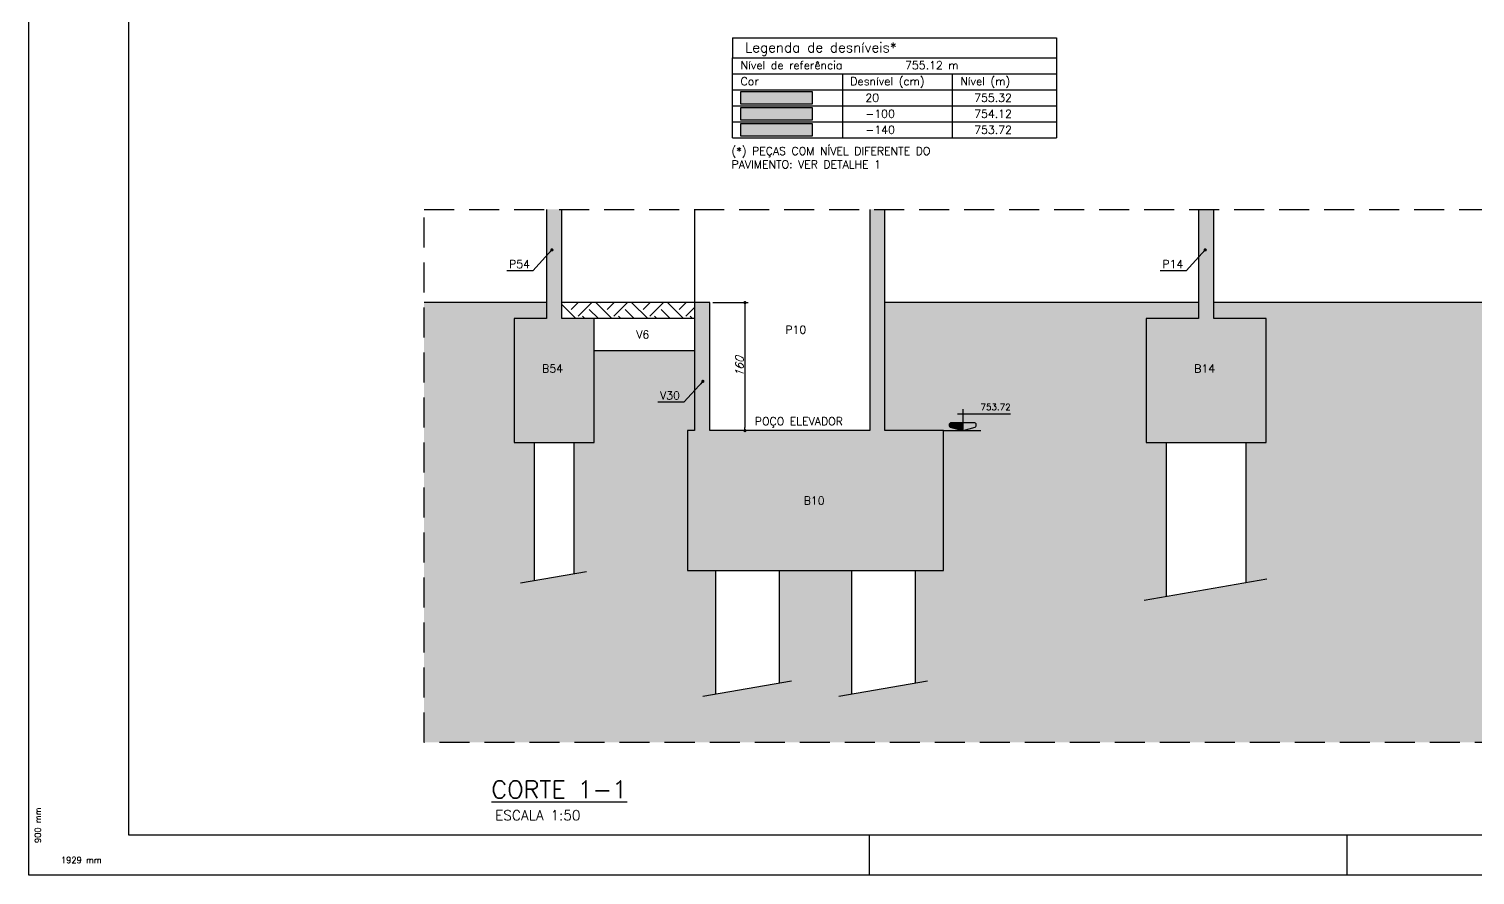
# Model space of a CAD drawing. Header units: millimetres. Extents: x -4137 to 5508, y -2380 to 3650.
# Drawn here: x -4137 to -2330, y -2380 to -1323 of the extents above; entities that cross this region are included whole.
import ezdxf
from ezdxf.enums import TextEntityAlignment as Align

# ---------------------------------------------------------------- set-up
doc = ezdxf.new("R2010")
doc.units = ezdxf.units.MM
doc.header["$LTSCALE"] = 50
doc.linetypes.add('HIDDEN', pattern=[0.375, 0.25, -0.125])
for name, color, linetype in [('AR-TEXTO_REGUA 120_1-200', 4, 'Continuous'), ('F-AUX', 2, 'Continuous'), ('F-CORTE', 4, 'Continuous'), ('F-COTAS', 106, 'Continuous'), ('F-DESNIVEL-1', 254, 'Continuous'), ('F-EIXOS-DET', 1, 'Continuous'), ('F-HATCH', 1, 'Continuous'), ('F-LEADER', 1, 'Continuous'), ('F-MARGEM', 1, 'Continuous'), ('F-NÍVEL-VISTA', 2, 'Continuous'), ('F-SOLIDO', 71, 'Continuous'), ('F-TABELA-NÍVEIS', 1, 'Continuous'), ('F-TEXTO', 6, 'Continuous'), ('F-VIGAS-DIM', 2, 'Continuous'), ('F-VISTA', 2, 'Continuous')]:
    doc.layers.add(name, color=color, linetype=linetype)
for name, color, linetype, true_color in [('F-DESNIVEL-2', 7, 'Continuous', 0xffd1e8), ('F-DESNIVEL-3', 7, 'Continuous', 0xd5c7ff), ('F-DESNIVEL-4', 7, 'Continuous', 0xc3f1b6)]:
    doc.layers.add(name, color=color, linetype=linetype, true_color=true_color)
doc.styles.add('CP-TEXT-INCL', font='simplex.shx', dxfattribs={"oblique": 20})
doc.styles.add('MCP', font='simplex.shx')
doc.styles.add('ROMANS', font='simplex.shx')
doc.styles.get("Standard").update_dxf_attribs({"font": 'simplex.shx'})
doc.dimstyles.new('CP-COTAS-50', dxfattribs={"dimscale": 0.8, "dimtxt": 12.5, "dimasz": 5, "dimexe": 5, "dimexo": 5, "dimgap": 2.5, "dimtad": 1, "dimdec": 1, "dimdsep": 46, "dimtxsty": 'CP-TEXT-INCL', "dimblk1": 'DOT', "dimblk2": 'DOT', "dimsah": 1, "dimcen": 9, "dimclrd": 256, "dimclre": 256, "dimclrt": 256, "dimadec": 0, "dimazin": 0, "dimtfac": 1, "dimtdec": 1, "dimtmove": 2, "dimatfit": 3, "dimldrblk": 'DOT', "dimfxl": 0, "dimtolj": 1, "dimarcsym": 0})

# ---------------------------------------------------------------- blocks, each defined once
blk = doc.blocks.new('A0-4L_900')
at = {"layer": 'F-MARGEM', "color": 2}
for p, q in [((21, 1), (21, 0)), ((32.95, 0), (32.95, 1))]:
    blk.add_line(p, q, dxfattribs=at)
blk.add_lwpolyline([(0, 0), (0, 90), (192.9, 90), (192.9, 0)], close=True, dxfattribs=at)
at = {"layer": 'F-MARGEM', "color": 7}
blk.add_lwpolyline([(2.5, 89), (191.9, 89), (191.9, 1), (2.5, 1)], close=True, dxfattribs=at)
at = {"layer": 'F-MARGEM', "color": 1, "style": 'ROMANS'}
blk.add_text('900 mm', height=0.1524, rotation=90, dxfattribs=at).set_placement((0.3, 0.8))
blk.add_text('1929 mm', height=0.1524, dxfattribs=at).set_placement((0.8, 0.3))
blk = doc.blocks.new('_DOT')
at = {"color": 0, "linetype": 'ByBlock'}
blk.add_line((-0.5, 0), (-1, 0), dxfattribs=at)
at = {"color": 0, "linetype": 'ByBlock', "const_width": 0.5}
blk.add_lwpolyline([(-0.25, 0, 1), (0.25, 0, 1)], format="xyb", close=True, dxfattribs=at)
blk = doc.blocks.new('*D125')
at = {"layer": 'DEFPOINTS', "color": 0, "transparency": 16777216}
for p in [(-3286.6, -1665), (-3242.5, -1825), (-3242.5, -1825)]:
    blk.add_point(p, dxfattribs=at)
at = {"layer": 'F-COTAS', "lineweight": -2, "transparency": 16777216}
for p, q in [((-3282.6, -1665), (-3238.5, -1665)), ((-3242.5, -1669), (-3242.5, -1821))]:
    blk.add_line(p, q, dxfattribs=at)
at = {"layer": 'F-COTAS', "lineweight": -2, "transparency": 16777216, "xscale": 4, "yscale": 4, "zscale": 4}
for p, rotation in [((-3242.5, -1665), 90), ((-3242.5, -1825), 270)]:
    blk.add_blockref('_DOT', p, dxfattribs=dict(at, rotation=rotation))
at = {"layer": 'F-COTAS', "transparency": 16777216, "insert": (-3249.5, -1745), "char_height": 10, "attachment_point": 5, "rotation": 90, "style": 'CP-TEXT-INCL'}
blk.add_mtext('\\A1;160', dxfattribs=at)
blk = doc.blocks.new('Nível - Vista')
at = {"layer": 'F-NÍVEL-VISTA'}
blk.add_hatch(color=71, dxfattribs=at).paths.add_polyline_path([(0, 0.238), (-0.38, 0.238, 0.414214), (-0.42, 0.198), (-0.42, 0.148, 0.331206), (-0.391, 0.11), (-0.011, 0.002, 0.072993), (0, 0)])
at = {"layer": 'F-NÍVEL-VISTA', "color": 2}
for p, q in [((-0.168, 0.521), (1.493, 0.521)), ((0, 0.67), (0, 0))]:
    blk.add_line(p, q, dxfattribs=at)
blk.add_lwpolyline([(-0.011, 0.002, 0.146769), (0.011, 0.002), (0.391, 0.11, 0.331206), (0.42, 0.148), (0.42, 0.198, 0.414214), (0.38, 0.238), (-0.38, 0.238, 0.414214), (-0.42, 0.198), (-0.42, 0.148, 0.331206), (-0.391, 0.11), (-0.011, 0.002, 0.146769), (0.011, 0.002)], format="xyb", dxfattribs=at)
at = {"layer": 'F-TEXTO', "color": 3, "style": 'MCP'}
for tag, p in [('NÍVEL_DETALHE', (1.02, 0.186)), ('NÍVEL', (1.026, 0.636))]:
    blk.add_attdef(tag, text='', height=0.2, dxfattribs=at).set_placement(p, align=Align.CENTER)

msp = doc.modelspace()

# ---------------------------------------------------------------- hatches: boundary and pattern name
at = {"layer": 'F-HATCH'}
h = msp.add_hatch(dxfattribs=at)
h.set_pattern_fill('EARTH', color=256, scale=5, angle=45)
h.paths.add_polyline_path([(-2120.578, -1859.953), (-2145.578, -1859.953), (-2145.578, -1684.953), (-2005.578, -1684.953), (-2005.578, -1664.953), (-2656.578, -1664.953), (-2656.578, -1684.953), (-2652.55, -1684.953), (-2591.078, -1684.953), (-2591.078, -1736.179), (-2591.078, -1839.953), (-2616.078, -1839.953), (-2616.078, -2014.922), (-2716.078, -2032.238), (-2716.078, -1839.953), (-2741.078, -1839.953), (-2741.078, -1758.727), (-2741.078, -1754.953), (-2741.078, -1736.265), (-2741.078, -1719.953), (-2741.078, -1702.431), (-2741.078, -1699.191), (-2741.078, -1689.393), (-2741.078, -1684.953), (-2675.578, -1684.953), (-2675.578, -1664.953), (-3067.578, -1664.953), (-3067.578, -1684.953), (-3067.578, -1723.9), (-3067.578, -1724.953), (-3067.578, -1747.671), (-3067.578, -1824.955), (-2994.178, -1824.955), (-2994.178, -1900.511), (-2994.178, -1999.955), (-3029.178, -1999.955), (-3029.178, -2140.129), (-3109.178, -2153.982), (-3109.178, -1999.955), (-3176.019, -1999.955), (-3199.178, -1999.955), (-3199.178, -2140.129), (-3279.178, -2153.982), (-3279.178, -1999.955), (-3314.178, -1999.955), (-3314.178, -1924.399), (-3314.178, -1824.953), (-3305.578, -1824.953), (-3305.578, -1724.953), (-3431.078, -1724.953), (-3431.078, -1736.93), (-3431.078, -1839.953), (-3456.078, -1839.953), (-3456.078, -2003.688), (-3506.078, -2012.345), (-3506.078, -1839.953), (-3531.078, -1839.953), (-3531.078, -1757.975), (-3531.078, -1684.953), (-3490.578, -1684.953), (-3490.578, -1664.953), (-3643.583, -1664.953), (-3643.583, -2214.74), (-942.892, -2214.74), (-942.892, -1664.953), (-1182.578, -1664.953), (-1182.578, -1684.953), (-1182.578, -1824.955), (-1076.182, -1824.955), (-1076.182, -1906.849), (-1076.182, -1936.63), (-1076.182, -2079.955), (-1119.394, -2079.955), (-1136.183, -2079.955), (-1136.183, -2114.221), (-1386.183, -2139.929), (-1386.183, -2079.955), (-1446.182, -2079.955), (-1446.182, -1824.955), (-1439.578, -1824.955), (-1439.578, -1664.953), (-1955.578, -1664.953), (-1955.578, -1684.953), (-1815.578, -1684.953), (-1815.578, -1859.953), (-1840.578, -1859.953), (-1840.578, -2015.132), (-1920.578, -2028.984), (-1920.578, -1859.953), (-2040.578, -1859.953), (-2040.578, -2015.289), (-2120.578, -2029.142)])
h = msp.add_hatch(dxfattribs=at)
h.set_pattern_fill('EARTH', color=256, scale=5, angle=45)
h.set_pattern_definition([(45, (-3271.578, -6576.312), (0, 44.90128), [31.75, -31.75]), (45, (-3279.997, -6567.893), (0, 44.90128), [31.75, -31.75]), (45, (-3288.416, -6559.474), (0, 44.90128), [31.75, -31.75]), (135, (-3288.416, -6553.86), (-44.90128, 0), [31.75, -31.75]), (135, (-3279.997, -6545.442), (-44.90128, 0), [31.75, -31.75]), (135, (-3271.578, -6537.023), (-44.90128, 0), [31.75, -31.75])])
h.paths.add_polyline_path([(-3471.578, -1664.953), (-3471.578, -1684.953), (-3431.078, -1684.953), (-3305.578, -1684.953), (-3305.578, -1664.953)])
at = {"layer": 'F-SOLIDO'}
h = msp.add_hatch(color=256, dxfattribs=at)
h.dxf.hatch_style = 1
h.paths.add_polyline_path([(-3431.078, -1736.93), (-3431.078, -1724.953), (-3431.078, -1684.953), (-3471.578, -1684.953), (-3471.578, -1548.557), (-3490.578, -1548.557), (-3490.578, -1556.549), (-3490.578, -1684.953), (-3531.078, -1684.953), (-3531.078, -1757.975), (-3531.078, -1839.953), (-3506.078, -1839.953), (-3506.042, -1839.953), (-3498.756, -1839.953), (-3498.668, -1839.953), (-3481.078, -1839.953), (-3480.99, -1839.953), (-3472.66, -1839.953), (-3463.401, -1839.953), (-3463.364, -1839.953), (-3456.078, -1839.953), (-3431.078, -1839.953)])
h = msp.add_hatch(color=256, dxfattribs=at)
h.dxf.hatch_style = 1
h.paths.add_polyline_path([(-2994.178, -1900.511), (-2994.178, -1824.955), (-3067.578, -1824.955), (-3067.578, -1747.671), (-3067.578, -1724.953), (-3067.578, -1723.9), (-3067.578, -1684.953), (-3067.578, -1664.953), (-3067.578, -1548.557), (-3086.578, -1548.557), (-3086.578, -1664.953), (-3086.578, -1824.953), (-3286.578, -1824.953), (-3286.578, -1750.911), (-3286.578, -1683.172), (-3286.578, -1664.953), (-3305.578, -1664.953), (-3305.578, -1684.953), (-3305.578, -1724.953), (-3305.578, -1824.953), (-3314.178, -1824.953), (-3314.178, -1924.399), (-3314.178, -1999.955), (-3279.178, -1999.955), (-3279.12, -1999.955), (-3267.463, -1999.955), (-3267.321, -1999.955), (-3239.178, -1999.955), (-3239.037, -1999.955), (-3210.894, -1999.955), (-3210.835, -1999.955), (-3199.178, -1999.955), (-3176.019, -1999.955), (-3109.178, -1999.955), (-3109.12, -1999.955), (-3097.463, -1999.955), (-3097.321, -1999.955), (-3069.178, -1999.955), (-3069.037, -1999.955), (-3040.894, -1999.955), (-3040.835, -1999.955), (-3029.178, -1999.955), (-2994.178, -1999.955)])
h.paths.add_polyline_path([(-3169.774, -1919.955), (-3139.059, -1919.955), (-3139.059, -1904.955), (-3169.774, -1904.955)], flags=24)
h = msp.add_hatch(color=256, dxfattribs=at)
h.dxf.hatch_style = 1
h.paths.add_polyline_path([(-2656.578, -1548.557), (-2675.578, -1548.557), (-2675.578, -1556.549), (-2675.578, -1684.953), (-2741.078, -1684.953), (-2741.078, -1689.393), (-2741.078, -1699.191), (-2741.078, -1702.431), (-2741.078, -1719.953), (-2741.078, -1736.265), (-2741.078, -1754.953), (-2741.078, -1758.727), (-2741.078, -1839.953), (-2716.078, -1839.953), (-2716.005, -1839.953), (-2701.434, -1839.953), (-2701.257, -1839.953), (-2690.833, -1839.953), (-2666.078, -1839.953), (-2665.902, -1839.953), (-2656.075, -1839.953), (-2656, -1839.953), (-2655.825, -1839.953), (-2655.752, -1839.953), (-2655.583, -1839.953), (-2652.55, -1839.953), (-2641.324, -1839.953), (-2630.723, -1839.953), (-2630.65, -1839.953), (-2616.078, -1839.953), (-2591.078, -1839.953), (-2591.078, -1736.179), (-2591.078, -1684.953), (-2652.55, -1684.953), (-2656.578, -1684.953)])

# ---------------------------------------------------------------- linework, layer by layer
at = {"layer": 'F-AUX', "color": 1, "linetype": 'HIDDEN', "ltscale": 3}
msp.add_lwpolyline([(-3643.583, -1548.557), (-942.892, -1548.557), (-942.892, -2214.74), (-3643.583, -2214.74)], close=True, dxfattribs=at)
at = {"layer": 'F-CORTE'}
for points in [[(-3490.578, -1548.557), (-3490.578, -1556.549), (-3490.578, -1684.958)], [(-3471.578, -1684.958), (-3471.578, -1548.557)], [(-3086.578, -1548.557), (-3086.578, -1664.953), (-3086.578, -1824.955)], [(-3067.578, -1824.955), (-3067.578, -1747.671), (-3067.578, -1724.953), (-3067.578, -1723.9), (-3067.578, -1684.953), (-3067.578, -1664.953), (-3067.578, -1548.557)], [(-2675.578, -1548.557), (-2675.578, -1556.549), (-2675.578, -1684.958)], [(-2656.578, -1684.958), (-2656.578, -1548.557)], [(-3305.578, -1664.953), (-3305.578, -1684.953), (-3305.578, -1724.953), (-3305.578, -1824.955)], [(-3286.578, -1664.953), (-3305.578, -1664.953)], [(-3286.578, -1824.955), (-3286.578, -1750.911), (-3286.578, -1683.172), (-3286.578, -1664.953)], [(-3490.578, -1684.953), (-3531.078, -1684.953)], [(-3531.078, -1684.953), (-3531.078, -1757.975), (-3531.078, -1839.953)], [(-3431.078, -1684.953), (-3471.578, -1684.953)], [(-3431.078, -1839.953), (-3431.078, -1736.93), (-3431.078, -1724.953), (-3431.078, -1684.953)], [(-2675.578, -1684.953), (-2741.078, -1684.953)], [(-2741.078, -1684.953), (-2741.078, -1689.393), (-2741.078, -1699.191), (-2741.078, -1702.431), (-2741.078, -1719.953), (-2741.078, -1736.265), (-2741.078, -1754.953), (-2741.078, -1758.727), (-2741.078, -1839.953)], [(-2591.078, -1684.953), (-2652.55, -1684.953), (-2656.578, -1684.953)], [(-2591.078, -1839.953), (-2591.078, -1736.179), (-2591.078, -1684.953)], [(-3305.578, -1824.953), (-3314.178, -1824.953), (-3314.178, -1924.399), (-3314.178, -1999.955)], [(-3086.578, -1824.953), (-3286.578, -1824.953)], [(-2994.178, -1824.955), (-3067.578, -1824.955)], [(-2994.178, -1999.955), (-2994.178, -1900.511), (-2994.178, -1824.955)], [(-3531.078, -1839.953), (-3506.078, -1839.953), (-3506.042, -1839.953), (-3498.756, -1839.953), (-3498.668, -1839.953), (-3481.078, -1839.953), (-3480.99, -1839.953), (-3472.66, -1839.953), (-3463.401, -1839.953), (-3463.364, -1839.953), (-3456.078, -1839.953), (-3431.078, -1839.953)], [(-2741.078, -1839.953), (-2716.078, -1839.953), (-2716.005, -1839.953), (-2701.434, -1839.953), (-2701.257, -1839.953), (-2690.833, -1839.953), (-2666.078, -1839.953), (-2665.902, -1839.953), (-2656.075, -1839.953), (-2656, -1839.953), (-2655.825, -1839.953), (-2655.752, -1839.953), (-2655.583, -1839.953), (-2652.55, -1839.953), (-2641.324, -1839.953), (-2630.723, -1839.953), (-2630.65, -1839.953), (-2616.078, -1839.953), (-2591.078, -1839.953)], [(-3314.178, -1999.955), (-3279.178, -1999.955), (-3279.12, -1999.955), (-3267.463, -1999.955), (-3267.321, -1999.955), (-3239.178, -1999.955), (-3239.037, -1999.955), (-3210.894, -1999.955), (-3210.835, -1999.955), (-3199.178, -1999.955), (-3176.019, -1999.955), (-3109.178, -1999.955), (-3109.12, -1999.955), (-3097.463, -1999.955), (-3097.321, -1999.955), (-3069.178, -1999.955), (-3069.037, -1999.955), (-3040.894, -1999.955), (-3040.835, -1999.955), (-3029.178, -1999.955), (-2994.178, -1999.955)]]:
    msp.add_lwpolyline(points, dxfattribs=at)
at = {"layer": 'F-DESNIVEL-1'}
for points in [[(-3247.962, -1416.528), (-3247.962, -1401.528), (-3247.962, -1416.528)], [(-3247.962, -1436.528), (-3157.962, -1436.528), (-3157.962, -1421.528)], [(-3247.962, -1436.528), (-3157.962, -1421.528), (-3247.962, -1421.528)], [(-3247.962, -1436.528), (-3247.962, -1421.528), (-3247.962, -1436.528)]]:
    msp.add_solid(points, dxfattribs=at)
at = {"layer": 'F-DESNIVEL-2'}
msp.add_solid([(-3247.962, -1456.528), (-3247.962, -1441.528), (-3247.962, -1456.528)], dxfattribs=at)
at = {"layer": 'F-DESNIVEL-3'}
for points in [[(-3247.962, -1416.528), (-3157.962, -1416.528), (-3157.962, -1401.528)], [(-3247.962, -1416.528), (-3157.962, -1401.528), (-3247.962, -1401.528)]]:
    msp.add_solid(points, dxfattribs=at)
at = {"layer": 'F-DESNIVEL-4'}
for points in [[(-3247.962, -1456.528), (-3157.962, -1456.528), (-3157.962, -1441.528)], [(-3247.962, -1456.528), (-3157.962, -1441.528), (-3247.962, -1441.528)]]:
    msp.add_solid(points, dxfattribs=at)
at = {"layer": 'F-EIXOS-DET', "color": 1, "ltscale": 5}
msp.add_lwpolyline([(-2994.178, -1824.955), (-2947.814, -1824.955)], dxfattribs=at)
at = {"layer": 'F-LEADER'}
for p, q in [((-3523.107, -2015.294), (-3440.777, -2001.038)), ((-2743.722, -2037.025), (-2590.054, -2010.416)), ((-3295.103, -2156.739), (-3184.277, -2137.549)), ((-3125.103, -2156.739), (-3014.277, -2137.549))]:
    msp.add_line(p, q, dxfattribs=at)
at = {"layer": 'F-TABELA-NÍVEIS'}
for p, q in [((-3257.962, -1334.028), (-3257.962, -1359.028)), ((-3257.962, -1334.028), (-2852.962, -1334.028)), ((-2852.962, -1334.028), (-2852.962, -1359.028)), ((-3257.962, -1359.028), (-2852.962, -1359.028)), ((-3257.962, -1379.028), (-3257.962, -1359.028)), ((-2852.962, -1359.028), (-2852.962, -1379.028)), ((-3257.962, -1379.028), (-2852.962, -1379.028)), ((-3257.962, -1399.028), (-3257.962, -1379.028)), ((-3120.462, -1379.028), (-3120.462, -1399.028)), ((-2983.378, -1379.028), (-2983.378, -1399.028)), ((-2852.962, -1379.028), (-2852.962, -1399.028)), ((-3257.962, -1399.028), (-2852.962, -1399.028)), ((-3257.962, -1419.028), (-3257.962, -1399.028)), ((-3157.962, -1401.528), (-3247.962, -1401.528)), ((-3247.962, -1401.528), (-3247.962, -1416.528)), ((-3157.962, -1416.528), (-3157.962, -1401.528)), ((-3120.462, -1399.028), (-3120.462, -1419.028)), ((-2983.378, -1399.028), (-2983.378, -1419.028)), ((-2852.962, -1399.028), (-2852.962, -1419.028)), ((-3257.962, -1439.028), (-3257.962, -1419.028)), ((-3257.962, -1419.028), (-2852.962, -1419.028)), ((-3247.962, -1416.528), (-3157.962, -1416.528)), ((-3157.962, -1421.528), (-3247.962, -1421.528)), ((-3247.962, -1421.528), (-3247.962, -1436.528)), ((-3157.962, -1436.528), (-3157.962, -1421.528)), ((-3120.462, -1419.028), (-3120.462, -1439.028)), ((-2983.378, -1419.028), (-2983.378, -1439.028)), ((-2852.962, -1419.028), (-2852.962, -1439.028)), ((-3257.962, -1439.028), (-2852.962, -1439.028)), ((-3257.962, -1459.028), (-3257.962, -1439.028)), ((-3247.962, -1436.528), (-3157.962, -1436.528)), ((-3157.962, -1441.528), (-3247.962, -1441.528)), ((-3247.962, -1441.528), (-3247.962, -1456.528)), ((-3157.962, -1456.528), (-3157.962, -1441.528)), ((-3120.462, -1439.028), (-3120.462, -1459.028)), ((-2983.378, -1439.028), (-2983.378, -1459.028)), ((-2852.962, -1439.028), (-2852.962, -1459.028)), ((-3257.962, -1459.028), (-2852.962, -1459.028)), ((-3247.962, -1456.528), (-3157.962, -1456.528))]:
    msp.add_line(p, q, dxfattribs=at)
at = {"layer": 'F-VISTA'}
for p, q in [((-3305.578, -1548.557), (-3305.578, -1664.953)), ((-3305.578, -1684.953), (-3431.078, -1684.953)), ((-3431.078, -1724.953), (-3305.578, -1724.953)), ((-3506.078, -1839.953), (-3506.078, -2012.345)), ((-3456.078, -2003.688), (-3456.078, -1839.953)), ((-2716.078, -1839.953), (-2716.078, -2032.238)), ((-2616.078, -2014.922), (-2616.078, -1839.953)), ((-3279.178, -1999.955), (-3279.178, -2153.982)), ((-3199.178, -2140.129), (-3199.178, -1999.955)), ((-3109.178, -1999.955), (-3109.178, -2153.982)), ((-3029.178, -2140.129), (-3029.178, -1999.955))]:
    msp.add_line(p, q, dxfattribs=at)
at = {"layer": 'F-VISTA', "color": 3}
for p, q in [((-3490.578, -1664.953), (-3643.583, -1664.953)), ((-3305.578, -1664.953), (-3471.578, -1664.953)), ((-2675.578, -1664.953), (-3067.578, -1664.953)), ((-2005.578, -1664.953), (-2656.578, -1664.953))]:
    msp.add_line(p, q, dxfattribs=at)

# ---------------------------------------------------------------- block references
at = {"layer": 'F-MARGEM', "linetype": 'Continuous', "xscale": 50, "yscale": 50, "zscale": 50}
msp.add_blockref('A0-4L_900', (-4137.496, -2380.469), dxfattribs=at)
at = {"layer": 'F-NÍVEL-VISTA', "linetype": 'Continuous', "xscale": 40, "yscale": 40, "zscale": 40}
msp.add_blockref('Nível - Vista', (-2970.314, -1824.95), dxfattribs=at).add_auto_attribs({'NÍVEL': '753.72'})

# ---------------------------------------------------------------- texts
at = {"layer": 'AR-TEXTO_REGUA 120_1-200', "color": 2, "style": 'ROMANS'}
msp.add_text('ESCALA 1:50', height=12.5, dxfattribs=at).set_placement((-3554.693, -2312.008))
at = {"layer": 'F-TABELA-NÍVEIS', "color": 3, "style": 'MCP'}
msp.add_text('Legenda de desníveis*', height=12.5, dxfattribs=at).set_placement((-3242.486, -1352.231))
at = {"layer": 'F-TABELA-NÍVEIS', "color": 2, "style": 'MCP'}
for s, p in [('Nível de referência', (-3247.962, -1373.403)), ('755.12 m', (-3042.417, -1373.403)), ('Cor', (-3247.962, -1393.403)), ('Desnível (cm)', (-3110.878, -1393.403)), ('Nível (m)', (-2973.378, -1393.403)), ('20', (-3092.003, -1414.028)), ('755.32', (-2956.014, -1414.028)), ('-100', (-3092.003, -1434.028)), ('754.12', (-2956.014, -1434.028)), ('-140', (-3092.003, -1454.028)), ('753.72', (-2956.014, -1454.028))]:
    msp.add_text(s, height=10, dxfattribs=at).set_placement(p)
at = {"layer": 'F-TABELA-NÍVEIS', "color": 2, "insert": (-3259.356, -1470.547), "char_height": 10, "width": 276.95934, "attachment_point": 1, "style": 'MCP'}
msp.add_mtext('(*) PEÇAS COM NÍVEL DIFERENTE DO PAVIMENTO: VER DETALHE 1', dxfattribs=at)
msp.add_mtext('(*) PEÇAS COM NÍVEL DIFERENTE DO PAVIMENTO: VER DETALHE 1', dxfattribs=at)
at = {"layer": 'F-TEXTO', "color": 2}
for s, p in [('P54', (-3537.377, -1621.834)), ('P14', (-2720.814, -1621.834)), ('P10', (-3192.078, -1703.834)), ('V6', (-3378.328, -1709.953)), ('B54', (-3496.078, -1752.453)), ('B14', (-2681.078, -1752.453)), ('V30', (-3348.689, -1786.123)), ('B10', (-3169.178, -1917.455))]:
    msp.add_text(s, height=10, dxfattribs=at).set_placement(p)
at = {"layer": 'F-TEXTO', "style": 'ROMANS'}
msp.add_text('%%UCORTE 1-1', height=21.875, dxfattribs=at).set_placement((-3559.533, -2284.396))
at = {"layer": 'F-VIGAS-DIM', "style": 'ROMANS'}
msp.add_text('POÇO ELEVADOR', height=10, dxfattribs=at).set_placement((-3230.243, -1818.286))

# ---------------------------------------------------------------- dimensions: what is measured, and where the dimension line sits
at = {"layer": 'F-COTAS'}
dim = msp.add_linear_dim(base=(-3242.514, -1824.953), p1=(-3286.578, -1664.953), p2=(-3242.514, -1824.953), angle=90, dimstyle='CP-COTAS-50', dxfattribs=at)
dim.commit()
dim.dimension.update_dxf_attribs({"geometry": '*D125', "text_midpoint": (-3249.514, -1744.953)})

# ---------------------------------------------------------------- leaders
at = {"layer": 'F-LEADER'}
for points in [[(-3483.802, -1599.131), (-3507.535, -1625.12), (-3539.961, -1625.12)], [(-2667.238, -1599.131), (-2690.972, -1625.12), (-2723.398, -1625.12)], [(-3295.114, -1763.42), (-3318.847, -1789.409), (-3351.273, -1789.409)]]:
    msp.add_leader(points, dimstyle='CP-COTAS-50', dxfattribs=at)

doc.saveas('drawing.dxf')
